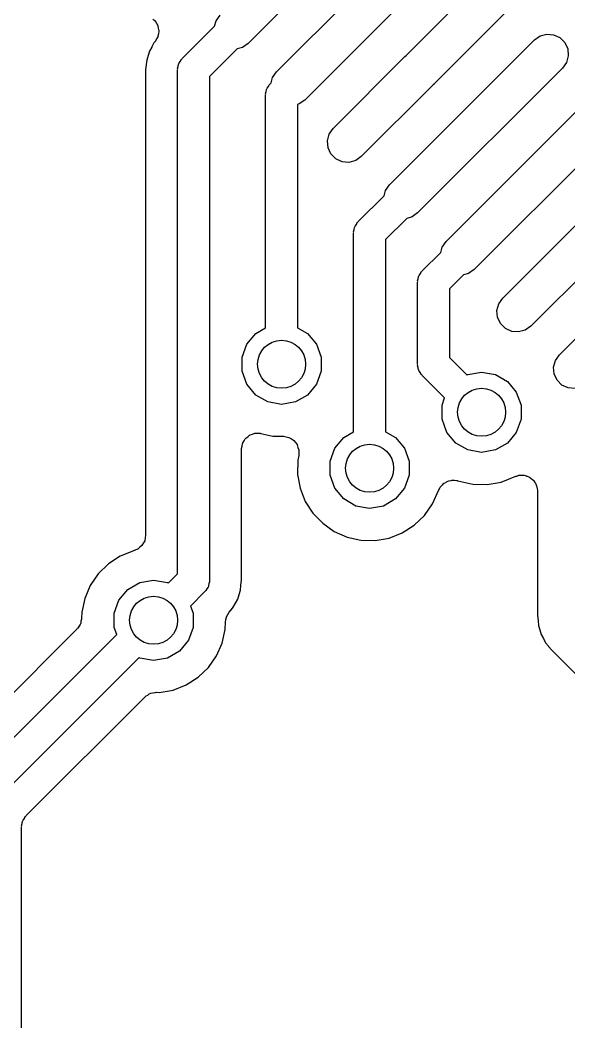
# Model space of a CAD drawing. Extents: x 69.6 to 139.6, y -158 to -61.
# Drawn here: x 106.91 to 110.35, y -103.51 to -97.25 of the extents above; entities that cross this region are included whole.
import ezdxf

# ---------------------------------------------------------------- set-up
doc = ezdxf.new("R2010")
doc.units = 0
doc.header["$MEASUREMENT"] = 0
doc.layers.add('BLACK', color=7, linetype='CONTINUOUS')

msp = doc.modelspace()

# ---------------------------------------------------------------- linework, layer by layer
at = {"layer": 'Black'}
for p, q in [((109.246, -96.4893), (108.341, -97.3951)), ((108.518, -97.5729), (109.424, -96.6672)), ((109.6, -96.8432), (108.695, -97.7489)), ((109.331, -97.4681), (109.778, -97.021)), ((108.14, -97.2545), (108.165, -97.2191)), ((109.954, -97.197), (109.507, -97.6442)), ((107.745, -97.2426), (107.758, -97.2527)), ((107.758, -97.2527), (107.758, -97.2538)), ((107.758, -97.2538), (107.759, -97.2546)), ((107.759, -97.2546), (107.767, -97.2686)), ((107.767, -97.2686), (107.776, -97.2824)), ((107.776, -97.2824), (107.776, -97.2836)), ((107.776, -97.2836), (107.776, -97.2847)), ((107.776, -97.2847), (107.779, -97.3006)), ((107.929, -97.4891), (108.131, -97.2874)), ((108.131, -97.2874), (108.14, -97.2545)), ((107.776, -97.3531), (107.768, -97.367)), ((107.777, -97.3518), (107.776, -97.3531)), ((107.78, -97.3347), (107.777, -97.3508)), ((107.777, -97.3508), (107.777, -97.3518)), ((107.779, -97.3006), (107.782, -97.3164)), ((107.783, -97.3189), (107.78, -97.3347)), ((107.782, -97.3164), (107.782, -97.3176)), ((107.782, -97.3176), (107.783, -97.3189)), ((110.13, -97.373), (110.165, -97.3482)), ((110.165, -97.3482), (110.207, -97.337)), ((110.207, -97.337), (110.25, -97.3408)), ((110.25, -97.3408), (110.289, -97.3591)), ((107.738, -97.418), (107.724, -97.4432)), ((107.752, -97.3918), (107.738, -97.4171)), ((107.738, -97.4171), (107.738, -97.4175)), ((107.738, -97.4175), (107.738, -97.418)), ((107.759, -97.3831), (107.752, -97.3918)), ((107.76, -97.3821), (107.759, -97.3831)), ((107.761, -97.3812), (107.76, -97.3821)), ((107.768, -97.367), (107.761, -97.3812)), ((108.305, -97.4199), (108.273, -97.4286)), ((108.341, -97.3951), (108.305, -97.4199)), ((109.224, -98.2787), (110.13, -97.373)), ((110.289, -97.3591), (110.32, -97.3896)), ((110.32, -97.3896), (110.338, -97.4288)), ((107.715, -97.4716), (107.707, -97.499)), ((107.716, -97.4706), (107.715, -97.4711)), ((107.715, -97.4711), (107.715, -97.4716)), ((107.724, -97.4432), (107.716, -97.4706)), ((108.273, -97.4286), (108.1, -97.6012)), ((108.872, -97.9267), (109.319, -97.4795)), ((109.319, -97.4795), (109.321, -97.477)), ((109.321, -97.477), (109.328, -97.4699)), ((109.328, -97.4699), (109.331, -97.4681)), ((110.342, -97.4719), (110.331, -97.5136)), ((110.338, -97.4288), (110.342, -97.4719)), ((107.704, -97.5286), (107.7, -97.5601)), ((107.707, -97.499), (107.704, -97.5276)), ((107.704, -97.5276), (107.704, -97.5281)), ((107.704, -97.5281), (107.704, -97.5286)), ((107.9, -97.5511), (107.904, -97.5384)), ((107.904, -97.5384), (107.906, -97.5256)), ((107.906, -97.5256), (107.908, -97.5218)), ((107.908, -97.5218), (107.909, -97.5175)), ((107.909, -97.5175), (107.917, -97.5068)), ((107.917, -97.5068), (107.923, -97.4955)), ((107.923, -97.4955), (107.927, -97.4927)), ((107.927, -97.4927), (107.929, -97.4891)), ((110.331, -97.5136), (110.306, -97.549)), ((107.7, -97.5601), (107.7, -100.469)), ((107.901, -97.5555), (107.9, -97.5511)), ((107.9, -97.5598), (107.901, -97.5555)), ((107.9, -100.709), (107.9, -97.5598)), ((108.1, -97.6012), (108.1, -100.75)), ((108.494, -97.6083), (108.518, -97.5729)), ((110.306, -97.549), (109.4, -98.4547)), ((108.459, -97.6752), (108.467, -97.6645)), ((108.467, -97.6645), (108.473, -97.6531)), ((108.473, -97.6531), (108.477, -97.6503)), ((108.477, -97.6503), (108.479, -97.6467)), ((108.479, -97.6467), (108.485, -97.641)), ((108.485, -97.641), (108.494, -97.6083)), ((109.496, -97.6556), (109.048, -98.1027)), ((109.498, -97.6538), (109.496, -97.6556)), ((109.505, -97.6467), (109.498, -97.6538)), ((109.507, -97.6442), (109.505, -97.6467)), ((108.45, -97.7087), (108.454, -97.6961)), ((108.451, -97.7131), (108.45, -97.7087)), ((108.45, -97.7174), (108.451, -97.7131)), ((108.45, -99.1724), (108.45, -97.7174)), ((108.454, -97.6961), (108.456, -97.6832)), ((108.456, -97.6832), (108.458, -97.6794)), ((108.458, -97.6794), (108.459, -97.6752)), ((109.578, -98.6326), (110.484, -97.7268)), ((108.659, -97.7737), (108.65, -97.7761)), ((108.65, -97.7761), (108.65, -99.1724)), ((108.695, -97.7489), (108.659, -97.7737)), ((110.66, -97.9028), (109.754, -98.8086)), ((108.836, -98.0039), (108.848, -97.9621)), ((108.848, -97.9621), (108.872, -97.9267)), ((108.84, -98.0469), (108.836, -98.0039)), ((108.858, -98.0861), (108.84, -98.0469)), ((108.889, -98.1167), (108.858, -98.0861)), ((109.048, -98.1027), (109.013, -98.1275)), ((109.932, -98.9864), (110.838, -98.0806)), ((108.928, -98.1349), (108.889, -98.1167)), ((108.971, -98.1387), (108.928, -98.1349)), ((109.013, -98.1275), (108.971, -98.1387)), ((109.2, -98.3141), (109.224, -98.2787)), ((111.014, -98.2567), (110.108, -99.1624)), ((109.029, -98.5084), (109.191, -98.3468)), ((109.191, -98.3468), (109.2, -98.3141)), ((109.365, -98.4795), (109.332, -98.4883)), ((109.4, -98.4547), (109.365, -98.4795)), ((110.286, -99.3402), (111.192, -98.4345)), ((109.004, -98.5578), (109.006, -98.5449)), ((109.006, -98.5449), (109.008, -98.5411)), ((109.008, -98.5411), (109.009, -98.5369)), ((109.009, -98.5369), (109.017, -98.5261)), ((109.017, -98.5261), (109.023, -98.5148)), ((109.023, -98.5148), (109.027, -98.512)), ((109.027, -98.512), (109.029, -98.5084)), ((109.332, -98.4883), (109.2, -98.6205)), ((109, -98.5704), (109.004, -98.5578)), ((109.001, -98.5748), (109, -98.5704)), ((109, -98.5791), (109.001, -98.5748)), ((109, -99.8224), (109, -98.5791)), ((109.2, -98.6205), (109.2, -99.8224)), ((109.545, -98.7007), (109.553, -98.668)), ((109.553, -98.668), (109.578, -98.6326)), ((109.429, -98.816), (109.545, -98.7007)), ((109.404, -98.8654), (109.406, -98.8525)), ((109.406, -98.8525), (109.408, -98.8487)), ((109.408, -98.8487), (109.409, -98.8444)), ((109.409, -98.8444), (109.417, -98.8337)), ((109.417, -98.8337), (109.423, -98.8224)), ((109.423, -98.8224), (109.427, -98.8196)), ((109.427, -98.8196), (109.429, -98.816)), ((109.686, -98.8421), (109.6, -98.9281)), ((109.719, -98.8334), (109.686, -98.8421)), ((109.754, -98.8086), (109.719, -98.8334)), ((109.4, -98.878), (109.404, -98.8654)), ((109.401, -98.8824), (109.4, -98.878)), ((109.4, -98.8867), (109.401, -98.8824)), ((109.4, -99.4), (109.4, -98.8867)), ((109.6, -98.9281), (109.6, -99.3586)), ((109.896, -99.0635), (109.907, -99.0218)), ((109.907, -99.0218), (109.932, -98.9864)), ((109.9, -99.1066), (109.896, -99.0635)), ((109.918, -99.1458), (109.9, -99.1066)), ((108.389, -99.2078), (108.45, -99.1724)), ((108.65, -99.1724), (108.711, -99.2078)), ((109.949, -99.1763), (109.918, -99.1458)), ((110.108, -99.1624), (110.073, -99.1872)), ((108.333, -99.2745), (108.389, -99.2078)), ((108.711, -99.2078), (108.767, -99.2745)), ((109.988, -99.1946), (109.949, -99.1763)), ((110.031, -99.1984), (109.988, -99.1946)), ((110.073, -99.1872), (110.031, -99.1984)), ((108.303, -99.3564), (108.333, -99.2745)), ((108.767, -99.2745), (108.797, -99.3564)), ((108.303, -99.4436), (108.303, -99.3564)), ((108.797, -99.3564), (108.797, -99.4436)), ((109.6, -99.3586), (109.709, -99.4673)), ((110.261, -99.3756), (110.286, -99.3402)), ((109.401, -99.4043), (109.4, -99.4)), ((109.4, -99.4087), (109.401, -99.4043)), ((109.404, -99.4213), (109.4, -99.4087)), ((109.406, -99.4342), (109.404, -99.4213)), ((110.25, -99.4174), (110.261, -99.3756)), ((110.254, -99.4604), (110.25, -99.4174)), ((108.333, -99.5255), (108.303, -99.4436)), ((108.797, -99.4436), (108.767, -99.5255)), ((109.408, -99.438), (109.406, -99.4342)), ((109.409, -99.4423), (109.408, -99.438)), ((109.417, -99.453), (109.409, -99.4423)), ((109.423, -99.4643), (109.417, -99.453)), ((109.427, -99.4671), (109.423, -99.4643)), ((109.429, -99.4707), (109.427, -99.4671)), ((109.569, -99.6109), (109.429, -99.4707)), ((109.709, -99.4673), (109.714, -99.4642)), ((109.714, -99.4642), (109.8, -99.449)), ((109.8, -99.449), (109.886, -99.4642)), ((109.886, -99.4642), (109.961, -99.5078)), ((110.272, -99.4996), (110.254, -99.4604)), ((108.389, -99.5922), (108.333, -99.5255)), ((108.767, -99.5255), (108.711, -99.5922)), ((109.961, -99.5078), (110.017, -99.5745)), ((110.302, -99.5302), (110.272, -99.4996)), ((110.342, -99.5484), (110.302, -99.5302)), ((110.385, -99.5522), (110.342, -99.5484)), ((108.464, -99.6358), (108.389, -99.5922)), ((108.711, -99.5922), (108.636, -99.6358)), ((109.553, -99.6564), (109.569, -99.6109)), ((110.017, -99.5745), (110.047, -99.6564)), ((108.55, -99.651), (108.464, -99.6358)), ((108.636, -99.6358), (108.55, -99.651)), ((109.553, -99.7436), (109.553, -99.6564)), ((110.047, -99.6564), (110.047, -99.7436)), ((109.583, -99.8255), (109.553, -99.7436)), ((110.047, -99.7436), (110.017, -99.8255)), ((108.326, -99.8628), (108.338, -99.8534)), ((108.338, -99.8534), (108.35, -99.8436)), ((108.35, -99.8436), (108.352, -99.8429)), ((108.352, -99.8429), (108.354, -99.8416)), ((108.354, -99.8416), (108.368, -99.8369)), ((108.368, -99.8369), (108.383, -99.8317)), ((108.383, -99.8317), (108.385, -99.8317)), ((108.385, -99.8317), (108.387, -99.8311)), ((108.387, -99.8311), (108.402, -99.8317)), ((108.402, -99.8317), (108.417, -99.8317)), ((108.417, -99.8317), (108.419, -99.8324)), ((108.419, -99.8324), (108.421, -99.8325)), ((108.421, -99.8325), (108.496, -99.849)), ((108.496, -99.849), (108.561, -99.8504)), ((108.561, -99.8504), (108.562, -99.8505)), ((108.562, -99.8505), (108.562, -99.8504)), ((108.562, -99.8504), (108.579, -99.8539)), ((108.579, -99.8539), (108.595, -99.8571)), ((108.595, -99.8571), (108.596, -99.8575)), ((108.596, -99.8575), (108.596, -99.8576)), ((108.596, -99.8576), (108.611, -99.8665)), ((108.883, -99.9245), (108.939, -99.8578)), ((108.939, -99.8578), (109, -99.8224)), ((109.2, -99.8224), (109.261, -99.8578)), ((109.261, -99.8578), (109.317, -99.9245)), ((109.639, -99.8922), (109.583, -99.8255)), ((110.017, -99.8255), (109.961, -99.8922)), ((108.3, -99.926), (108.303, -99.911)), ((108.303, -99.911), (108.306, -99.896)), ((108.306, -99.896), (108.307, -99.8941)), ((108.307, -99.8941), (108.308, -99.8921)), ((108.308, -99.8921), (108.316, -99.8791)), ((108.316, -99.8791), (108.323, -99.8659)), ((108.323, -99.8659), (108.325, -99.8645)), ((108.325, -99.8645), (108.326, -99.8628)), ((108.611, -99.8665), (108.625, -99.8751)), ((108.625, -99.8751), (108.625, -99.8756)), ((108.625, -99.8756), (108.626, -99.876)), ((108.626, -99.876), (108.636, -99.8892)), ((108.636, -99.8892), (108.647, -99.9022)), ((108.647, -99.9022), (108.647, -99.9028)), ((108.647, -99.9028), (108.647, -99.9034)), ((108.647, -99.9034), (108.652, -99.9192)), ((108.652, -99.9192), (108.658, -99.935)), ((108.853, -100.006), (108.883, -99.9245)), ((109.317, -99.9245), (109.347, -100.006)), ((109.714, -99.9358), (109.639, -99.8922)), ((109.961, -99.8922), (109.886, -99.9358)), ((108.3, -99.9281), (108.3, -99.926)), ((108.3, -99.9302), (108.3, -99.9281)), ((108.3, -100.75), (108.3, -99.9302)), ((108.657, -99.9711), (108.651, -99.9996)), ((108.658, -99.9364), (108.657, -99.953)), ((108.657, -99.953), (108.657, -99.9698)), ((108.657, -99.9698), (108.657, -99.9704)), ((108.657, -99.9704), (108.657, -99.9711)), ((108.658, -99.935), (108.658, -99.9357)), ((108.658, -99.9357), (108.658, -99.9364)), ((109.8, -99.951), (109.714, -99.9358)), ((109.886, -99.9358), (109.8, -99.951)), ((108.651, -99.9996), (108.649, -100.088)), ((108.853, -100.094), (108.853, -100.006)), ((109.347, -100.006), (109.347, -100.094)), ((108.649, -100.088), (108.665, -100.175)), ((108.883, -100.175), (108.853, -100.094)), ((109.347, -100.094), (109.317, -100.175)), ((109.922, -100.136), (110.013, -100.1)), ((110.013, -100.1), (110.02, -100.099)), ((110.02, -100.099), (110.028, -100.095)), ((110.028, -100.095), (110.031, -100.095)), ((110.031, -100.095), (110.033, -100.094)), ((110.033, -100.094), (110.042, -100.094)), ((110.042, -100.094), (110.047, -100.093)), ((110.047, -100.093), (110.052, -100.094)), ((110.052, -100.094), (110.063, -100.094)), ((110.063, -100.094), (110.065, -100.094)), ((110.065, -100.094), (110.067, -100.094)), ((110.067, -100.094), (110.078, -100.098)), ((110.078, -100.098), (110.081, -100.099)), ((110.081, -100.099), (110.085, -100.1)), ((110.085, -100.1), (110.096, -100.104)), ((110.096, -100.104), (110.098, -100.105)), ((110.098, -100.105), (110.1, -100.106)), ((110.1, -100.106), (110.109, -100.114)), ((108.665, -100.175), (108.698, -100.257)), ((108.939, -100.242), (108.883, -100.175)), ((109.317, -100.175), (109.261, -100.242)), ((109.537, -100.178), (109.54, -100.169)), ((109.54, -100.169), (109.541, -100.169)), ((109.541, -100.168), (109.549, -100.16)), ((109.541, -100.169), (109.541, -100.168)), ((109.549, -100.16), (109.552, -100.155)), ((109.552, -100.155), (109.557, -100.152)), ((109.557, -100.152), (109.564, -100.144)), ((109.564, -100.144), (109.565, -100.144)), ((109.565, -100.143), (109.577, -100.138)), ((109.565, -100.144), (109.565, -100.143)), ((109.577, -100.138), (109.581, -100.135)), ((109.581, -100.135), (109.585, -100.133)), ((109.585, -100.133), (109.595, -100.128)), ((109.595, -100.128), (109.596, -100.128)), ((109.596, -100.128), (109.61, -100.126)), ((109.596, -100.128), (109.596, -100.128)), ((109.61, -100.126), (109.614, -100.125)), ((109.614, -100.125), (109.617, -100.125)), ((109.617, -100.125), (109.629, -100.124)), ((109.629, -100.124), (109.63, -100.124)), ((109.63, -100.124), (109.631, -100.124)), ((109.631, -100.124), (109.645, -100.127)), ((109.645, -100.127), (109.649, -100.127)), ((109.649, -100.127), (109.65, -100.128)), ((109.65, -100.128), (109.651, -100.128)), ((109.651, -100.128), (109.746, -100.149)), ((109.746, -100.149), (109.835, -100.151)), ((109.835, -100.151), (109.922, -100.136)), ((110.109, -100.114), (110.112, -100.115)), ((110.112, -100.115), (110.114, -100.118)), ((110.114, -100.118), (110.124, -100.125)), ((110.124, -100.125), (110.125, -100.127)), ((110.125, -100.127), (110.127, -100.128)), ((110.127, -100.128), (110.133, -100.139)), ((110.133, -100.139), (110.135, -100.141)), ((110.135, -100.141), (110.136, -100.144)), ((110.136, -100.144), (110.142, -100.155)), ((110.142, -100.155), (110.143, -100.157)), ((110.143, -100.157), (110.144, -100.159)), ((110.144, -100.159), (110.146, -100.171)), ((110.146, -100.171), (110.147, -100.174)), ((110.147, -100.174), (110.147, -100.177)), ((109.493, -100.273), (109.533, -100.184)), ((109.533, -100.184), (109.537, -100.178)), ((110.147, -100.177), (110.15, -100.189)), ((110.15, -100.189), (110.15, -100.191)), ((110.15, -100.191), (110.15, -100.193)), ((110.15, -100.193), (110.15, -100.97)), ((108.698, -100.257), (108.746, -100.331)), ((109.014, -100.286), (108.939, -100.242)), ((109.1, -100.301), (109.014, -100.286)), ((109.186, -100.286), (109.1, -100.301)), ((109.261, -100.242), (109.186, -100.286)), ((109.442, -100.345), (109.493, -100.273)), ((108.746, -100.331), (108.807, -100.394)), ((109.378, -100.406), (109.442, -100.345)), ((108.807, -100.394), (108.879, -100.445)), ((109.304, -100.454), (109.378, -100.406)), ((107.697, -100.485), (107.694, -100.502)), ((107.7, -100.469), (107.697, -100.485)), ((108.879, -100.445), (108.96, -100.48)), ((108.96, -100.48), (109.046, -100.499)), ((109.135, -100.501), (109.222, -100.486)), ((109.222, -100.486), (109.304, -100.454)), ((107.664, -100.544), (107.651, -100.555)), ((107.677, -100.533), (107.664, -100.544)), ((107.686, -100.517), (107.677, -100.532)), ((107.677, -100.532), (107.677, -100.532)), ((107.677, -100.532), (107.677, -100.533)), ((107.694, -100.503), (107.686, -100.517)), ((107.694, -100.502), (107.694, -100.502)), ((107.694, -100.502), (107.694, -100.503)), ((109.046, -100.499), (109.135, -100.501)), ((107.541, -100.599), (107.467, -100.648)), ((107.631, -100.563), (107.541, -100.599)), ((107.633, -100.561), (107.631, -100.563)), ((107.634, -100.561), (107.633, -100.561)), ((107.65, -100.555), (107.634, -100.561)), ((107.651, -100.555), (107.65, -100.555)), ((107.651, -100.555), (107.651, -100.555)), ((107.467, -100.648), (107.404, -100.709)), ((107.404, -100.709), (107.354, -100.782)), ((107.841, -100.767), (107.9, -100.709)), ((107.354, -100.782), (107.319, -100.863)), ((107.589, -100.808), (107.664, -100.764)), ((107.664, -100.764), (107.75, -100.749)), ((107.75, -100.749), (107.836, -100.764)), ((107.836, -100.764), (107.841, -100.767)), ((108.091, -100.792), (108.083, -100.803)), ((108.092, -100.788), (108.091, -100.792)), ((108.094, -100.784), (108.092, -100.788)), ((108.096, -100.771), (108.094, -100.784)), ((108.1, -100.759), (108.096, -100.771)), ((108.1, -100.75), (108.099, -100.754)), ((108.099, -100.754), (108.1, -100.759)), ((108.293, -100.811), (108.296, -100.782)), ((108.296, -100.781), (108.3, -100.75)), ((108.296, -100.782), (108.296, -100.781)), ((108.296, -100.782), (108.296, -100.782)), ((108.3, -100.75), (108.3, -100.75)), ((107.319, -100.863), (107.301, -100.95)), ((107.533, -100.875), (107.589, -100.808)), ((108.071, -100.821), (107.981, -100.911)), ((108.073, -100.817), (108.071, -100.821)), ((108.077, -100.814), (108.073, -100.817)), ((108.083, -100.803), (108.077, -100.814)), ((108.276, -100.867), (108.284, -100.839)), ((108.284, -100.839), (108.285, -100.839)), ((108.285, -100.838), (108.293, -100.811)), ((108.285, -100.839), (108.285, -100.838)), ((107.503, -100.956), (107.533, -100.875)), ((107.981, -100.911), (107.997, -100.956)), ((108.23, -100.94), (108.248, -100.918)), ((108.248, -100.918), (108.262, -100.893)), ((108.262, -100.892), (108.276, -100.867)), ((108.262, -100.893), (108.262, -100.892)), ((108.262, -100.892), (108.262, -100.892)), ((107.3, -100.986), (107.299, -100.989)), ((107.299, -100.989), (107.3, -100.993)), ((107.301, -100.95), (107.3, -100.986)), ((107.503, -101.044), (107.503, -100.956)), ((107.997, -100.956), (107.997, -101.044)), ((108.202, -100.996), (108.205, -100.98)), ((108.205, -100.979), (108.206, -100.978)), ((108.205, -100.98), (108.205, -100.979)), ((108.206, -100.978), (108.214, -100.964)), ((108.214, -100.964), (108.222, -100.95)), ((108.222, -100.95), (108.229, -100.941)), ((108.229, -100.941), (108.229, -100.94)), ((108.229, -100.94), (108.23, -100.94)), ((110.15, -100.97), (110.153, -101.002)), ((107.276, -101.05), (107.273, -101.052)), ((107.283, -101.038), (107.276, -101.05)), ((107.291, -101.026), (107.283, -101.038)), ((107.292, -101.023), (107.291, -101.026)), ((107.294, -101.02), (107.292, -101.023)), ((107.296, -101.006), (107.294, -101.02)), ((107.3, -100.993), (107.296, -101.006)), ((107.519, -101.089), (107.503, -101.044)), ((107.997, -101.044), (107.967, -101.125)), ((108.198, -101.057), (108.199, -101.012)), ((108.199, -101.012), (108.202, -100.996)), ((110.153, -101.002), (110.153, -101.003)), ((110.153, -101.003), (110.153, -101.003)), ((110.153, -101.003), (110.156, -101.032)), ((110.156, -101.032), (110.164, -101.059)), ((107.271, -101.055), (106.416, -101.909)), ((106.554, -102.054), (107.519, -101.089)), ((107.273, -101.052), (107.271, -101.055)), ((108.179, -101.143), (108.198, -101.057)), ((110.164, -101.059), (110.164, -101.06)), ((110.164, -101.06), (110.164, -101.06)), ((110.164, -101.06), (110.172, -101.088)), ((110.172, -101.088), (110.186, -101.113)), ((110.186, -101.113), (110.186, -101.114)), ((110.186, -101.114), (110.186, -101.114)), ((110.186, -101.114), (110.2, -101.14)), ((107.967, -101.125), (107.911, -101.192)), ((108.143, -101.223), (108.179, -101.143)), ((110.2, -101.14), (110.218, -101.162)), ((110.218, -101.162), (110.218, -101.162)), ((110.218, -101.162), (110.218, -101.163)), ((110.218, -101.163), (110.238, -101.187)), ((107.659, -101.233), (106.725, -102.166)), ((107.664, -101.236), (107.659, -101.233)), ((107.75, -101.251), (107.664, -101.236)), ((107.836, -101.236), (107.75, -101.251)), ((107.911, -101.192), (107.836, -101.236)), ((108.092, -101.295), (108.143, -101.223)), ((110.238, -101.187), (110.238, -101.187)), ((110.238, -101.187), (110.77, -101.72)), ((108.028, -101.356), (108.092, -101.295)), ((107.954, -101.404), (108.028, -101.356)), ((107.872, -101.436), (107.954, -101.404)), ((106.954, -102.22), (107.695, -101.48)), ((107.695, -101.48), (107.699, -101.477)), ((107.699, -101.477), (107.703, -101.473)), ((107.703, -101.473), (107.713, -101.467)), ((107.713, -101.467), (107.723, -101.46)), ((107.723, -101.46), (107.728, -101.458)), ((107.728, -101.458), (107.733, -101.456)), ((107.733, -101.456), (107.745, -101.454)), ((107.745, -101.454), (107.757, -101.451)), ((107.757, -101.451), (107.762, -101.451)), ((107.762, -101.451), (107.767, -101.45)), ((107.767, -101.45), (107.785, -101.451)), ((107.785, -101.451), (107.872, -101.436)), ((106.934, -102.248), (106.942, -102.238)), ((106.942, -102.238), (106.948, -102.226)), ((106.948, -102.226), (106.952, -102.224)), ((106.952, -102.224), (106.954, -102.22)), ((106.925, -102.282), (106.929, -102.269)), ((106.926, -102.286), (106.925, -102.282)), ((106.925, -102.291), (106.926, -102.286)), ((106.925, -104.784), (106.925, -102.291)), ((106.929, -102.269), (106.931, -102.256)), ((106.931, -102.256), (106.933, -102.253)), ((106.933, -102.253), (106.934, -102.248))]:
    msp.add_line(p, q, dxfattribs=at)
for centre in [(108.55, -99.4), (109.8, -99.7), (109.1, -100.05), (107.75, -101)]:
    msp.add_circle(centre, 0.15, dxfattribs=at)

doc.saveas('drawing.dxf')
